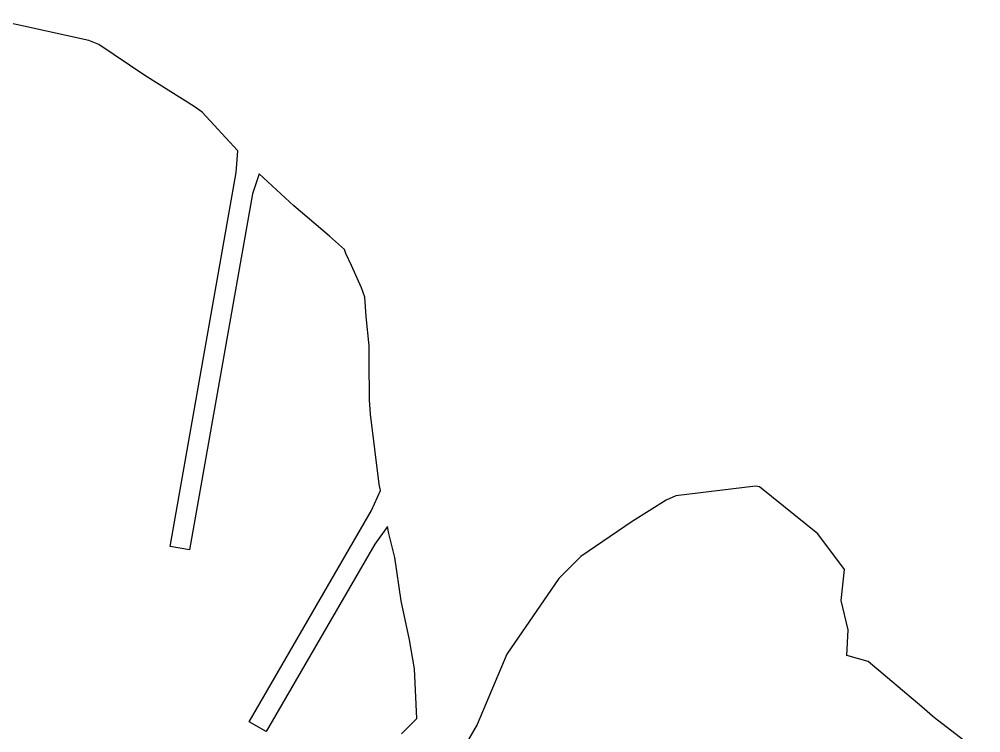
# Model space of a CAD drawing. Header units: inches. Extents: x -5 to 457, y 101 to 356.
# Drawn here: x 234.4 to 432.2, y 209.2 to 356.2 of the extents above; entities that cross this region are included whole.
import ezdxf

# ---------------------------------------------------------------- set-up
doc = ezdxf.new("R2010")
doc.units = ezdxf.units.IN
doc.header["$MEASUREMENT"] = 0
doc.layers.add('boundary', color=7, linetype='Continuous')

# ---------------------------------------------------------------- blocks, each defined once
blk = doc.blocks.new('block 80')
at = {"layer": 'boundary', "color": 5, "lineweight": 25, "true_color": 0x0000ff}
for points in [[(313.05, 208.97), (316.18, 212.17)], [(313.05, 208.97), (316.18, 212.17)], [(316.18, 212.17), (316.18, 212.17)], [(313.05, 208.97), (313.05, 208.97)]]:
    blk.add_lwpolyline(points, dxfattribs=at)
blk = doc.blocks.new('block 81')
at = {"layer": 'boundary', "color": 5, "lineweight": 25, "true_color": 0x0000ff}
for points in [[(316.18, 212.17), (315.73, 222.4)], [(316.18, 212.17), (315.73, 222.4)], [(315.73, 222.4), (315.73, 222.4)], [(316.18, 212.17), (316.18, 212.17)]]:
    blk.add_lwpolyline(points, dxfattribs=at)
blk = doc.blocks.new('block 82')
at = {"layer": 'boundary', "color": 5, "lineweight": 25, "true_color": 0x0000ff}
for points in [[(315.73, 222.4), (314.67, 228.35)], [(315.73, 222.4), (314.67, 228.35)], [(314.67, 228.35), (314.67, 228.35)], [(315.73, 222.4), (315.73, 222.4)]]:
    blk.add_lwpolyline(points, dxfattribs=at)
blk = doc.blocks.new('block 83')
at = {"layer": 'boundary', "color": 5, "lineweight": 25, "true_color": 0x0000ff}
for points in [[(314.67, 228.35), (312.94, 236.39)], [(314.67, 228.35), (312.94, 236.39)], [(312.94, 236.39), (312.94, 236.39)], [(314.67, 228.35), (314.67, 228.35)]]:
    blk.add_lwpolyline(points, dxfattribs=at)
blk = doc.blocks.new('block 84')
at = {"layer": 'boundary', "color": 5, "lineweight": 25, "true_color": 0x0000ff}
for points in [[(312.94, 236.39), (311.69, 245.29)], [(312.94, 236.39), (311.69, 245.29)], [(311.69, 245.29), (311.69, 245.29)], [(312.94, 236.39), (312.94, 236.39)]]:
    blk.add_lwpolyline(points, dxfattribs=at)
blk = doc.blocks.new('block 85')
at = {"layer": 'boundary', "color": 5, "lineweight": 25, "true_color": 0x0000ff}
for points in [[(311.69, 245.29), (310.42, 250.24)], [(311.69, 245.29), (310.42, 250.24)], [(310.42, 250.24), (310.42, 250.24)], [(311.69, 245.29), (311.69, 245.29)]]:
    blk.add_lwpolyline(points, dxfattribs=at)
blk = doc.blocks.new('block 86')
at = {"layer": 'boundary', "color": 5, "lineweight": 25, "true_color": 0x0000ff}
for points in [[(310.42, 250.24), (310.13, 251.72)], [(310.42, 250.24), (310.13, 251.72)], [(310.13, 251.72), (310.13, 251.72)], [(310.42, 250.24), (310.42, 250.24)]]:
    blk.add_lwpolyline(points, dxfattribs=at)
blk = doc.blocks.new('block 87')
at = {"layer": 'boundary', "color": 5, "lineweight": 25, "true_color": 0x0000ff}
for points in [[(310.13, 251.72), (307.52, 248.08)], [(310.13, 251.72), (307.52, 248.08)], [(310.13, 251.72), (310.13, 251.72)], [(307.52, 248.08), (307.52, 248.08)]]:
    blk.add_lwpolyline(points, dxfattribs=at)
blk = doc.blocks.new('block 88')
at = {"layer": 'boundary', "color": 5, "lineweight": 25, "true_color": 0x0000ff}
for points in [[(307.52, 248.08), (285.21, 209.44)], [(307.52, 248.08), (285.21, 209.44)], [(307.52, 248.08), (307.52, 248.08)], [(285.21, 209.44), (285.21, 209.44)]]:
    blk.add_lwpolyline(points, dxfattribs=at)
blk = doc.blocks.new('block 89')
at = {"layer": 'boundary', "color": 5, "lineweight": 25, "true_color": 0x0000ff}
for points in [[(285.21, 209.44), (281.7, 211.47)], [(285.21, 209.44), (281.7, 211.47)], [(281.7, 211.47), (281.7, 211.47)], [(285.21, 209.44), (285.21, 209.44)]]:
    blk.add_lwpolyline(points, dxfattribs=at)
blk = doc.blocks.new('block 90')
at = {"layer": 'boundary', "color": 5, "lineweight": 25, "true_color": 0x0000ff}
for points in [[(281.7, 211.47), (306.84, 255.01)], [(281.7, 211.47), (306.84, 255.01)], [(306.84, 255.01), (306.84, 255.01)], [(281.7, 211.47), (281.7, 211.47)]]:
    blk.add_lwpolyline(points, dxfattribs=at)
blk = doc.blocks.new('block 91')
at = {"layer": 'boundary', "color": 5, "lineweight": 25, "true_color": 0x0000ff}
for points in [[(306.84, 255.01), (308.69, 259.09)], [(306.84, 255.01), (308.69, 259.09)], [(308.69, 259.09), (308.69, 259.09)], [(306.84, 255.01), (306.84, 255.01)]]:
    blk.add_lwpolyline(points, dxfattribs=at)
blk = doc.blocks.new('block 92')
at = {"layer": 'boundary', "color": 5, "lineweight": 25, "true_color": 0x0000ff}
for points in [[(308.69, 259.09), (308.42, 260.44)], [(308.69, 259.09), (308.42, 260.44)], [(308.42, 260.44), (308.42, 260.44)], [(308.69, 259.09), (308.69, 259.09)]]:
    blk.add_lwpolyline(points, dxfattribs=at)
blk = doc.blocks.new('block 93')
at = {"layer": 'boundary', "color": 5, "lineweight": 25, "true_color": 0x0000ff}
for points in [[(308.42, 260.44), (306.68, 274.81)], [(308.42, 260.44), (306.68, 274.81)], [(306.68, 274.81), (306.68, 274.81)], [(308.42, 260.44), (308.42, 260.44)]]:
    blk.add_lwpolyline(points, dxfattribs=at)
blk = doc.blocks.new('block 94')
at = {"layer": 'boundary', "color": 5, "lineweight": 25, "true_color": 0x0000ff}
for points in [[(306.68, 274.81), (306.45, 277.79)], [(306.68, 274.81), (306.45, 277.79)], [(306.45, 277.79), (306.45, 277.79)], [(306.68, 274.81), (306.68, 274.81)]]:
    blk.add_lwpolyline(points, dxfattribs=at)
blk = doc.blocks.new('block 95')
at = {"layer": 'boundary', "color": 5, "lineweight": 25, "true_color": 0x0000ff}
for points in [[(306.45, 277.79), (306.36, 285.98)], [(306.45, 277.79), (306.36, 285.98)], [(306.36, 285.98), (306.36, 285.98)], [(306.45, 277.79), (306.45, 277.79)]]:
    blk.add_lwpolyline(points, dxfattribs=at)
blk = doc.blocks.new('block 96')
at = {"layer": 'boundary', "color": 5, "lineweight": 25, "true_color": 0x0000ff}
for points in [[(306.36, 285.98), (306.37, 288.87)], [(306.36, 285.98), (306.37, 288.87)], [(306.37, 288.87), (306.37, 288.87)], [(306.36, 285.98), (306.36, 285.98)]]:
    blk.add_lwpolyline(points, dxfattribs=at)
blk = doc.blocks.new('block 97')
at = {"layer": 'boundary', "color": 5, "lineweight": 25, "true_color": 0x0000ff}
for points in [[(306.37, 288.87), (305.79, 294.93)], [(306.37, 288.87), (305.79, 294.93)], [(305.79, 294.93), (305.79, 294.93)], [(306.37, 288.87), (306.37, 288.87)]]:
    blk.add_lwpolyline(points, dxfattribs=at)
blk = doc.blocks.new('block 98')
at = {"layer": 'boundary', "color": 5, "lineweight": 25, "true_color": 0x0000ff}
for points in [[(305.79, 294.93), (305.5, 298.89)], [(305.79, 294.93), (305.5, 298.89)], [(305.5, 298.89), (305.5, 298.89)], [(305.79, 294.93), (305.79, 294.93)]]:
    blk.add_lwpolyline(points, dxfattribs=at)
blk = doc.blocks.new('block 99')
at = {"layer": 'boundary', "color": 5, "lineweight": 25, "true_color": 0x0000ff}
for points in [[(305.5, 298.89), (304.77, 300.87)], [(305.5, 298.89), (304.77, 300.87)], [(304.77, 300.87), (304.77, 300.87)], [(305.5, 298.89), (305.5, 298.89)]]:
    blk.add_lwpolyline(points, dxfattribs=at)
blk = doc.blocks.new('block 100')
at = {"layer": 'boundary', "color": 5, "lineweight": 25, "true_color": 0x0000ff}
for points in [[(304.77, 300.87), (302.77, 305.42)], [(304.77, 300.87), (302.77, 305.42)], [(302.77, 305.42), (302.77, 305.42)], [(304.77, 300.87), (304.77, 300.87)]]:
    blk.add_lwpolyline(points, dxfattribs=at)
blk = doc.blocks.new('block 101')
at = {"layer": 'boundary', "color": 5, "lineweight": 25, "true_color": 0x0000ff}
for points in [[(302.77, 305.42), (301.58, 307.89)], [(302.77, 305.42), (301.58, 307.89)], [(301.58, 307.89), (301.58, 307.89)], [(302.77, 305.42), (302.77, 305.42)]]:
    blk.add_lwpolyline(points, dxfattribs=at)
blk = doc.blocks.new('block 102')
at = {"layer": 'boundary', "color": 5, "lineweight": 25, "true_color": 0x0000ff}
for points in [[(301.58, 307.89), (301.28, 308.71)], [(301.58, 307.89), (301.28, 308.71)], [(301.28, 308.71), (301.28, 308.71)], [(301.58, 307.89), (301.58, 307.89)]]:
    blk.add_lwpolyline(points, dxfattribs=at)
blk = doc.blocks.new('block 103')
at = {"layer": 'boundary', "color": 5, "lineweight": 25, "true_color": 0x0000ff}
for points in [[(301.28, 308.71), (298.24, 311.47)], [(301.28, 308.71), (298.24, 311.47)], [(298.24, 311.47), (298.24, 311.47)], [(301.28, 308.71), (301.28, 308.71)]]:
    blk.add_lwpolyline(points, dxfattribs=at)
blk = doc.blocks.new('block 104')
at = {"layer": 'boundary', "color": 5, "lineweight": 25, "true_color": 0x0000ff}
for points in [[(298.24, 311.47), (290.87, 317.75)], [(298.24, 311.47), (290.87, 317.75)], [(290.87, 317.75), (290.87, 317.75)], [(298.24, 311.47), (298.24, 311.47)]]:
    blk.add_lwpolyline(points, dxfattribs=at)
blk = doc.blocks.new('block 105')
at = {"layer": 'boundary', "color": 5, "lineweight": 25, "true_color": 0x0000ff}
for points in [[(290.87, 317.75), (283.72, 324.36)], [(290.87, 317.75), (283.72, 324.36)], [(283.72, 324.36), (283.72, 324.36)], [(290.87, 317.75), (290.87, 317.75)]]:
    blk.add_lwpolyline(points, dxfattribs=at)
blk = doc.blocks.new('block 106')
at = {"layer": 'boundary', "color": 5, "lineweight": 25, "true_color": 0x0000ff}
for points in [[(283.72, 324.36), (282.34, 320.24)], [(283.72, 324.36), (282.34, 320.24)], [(283.72, 324.36), (283.72, 324.36)], [(282.34, 320.24), (282.34, 320.24)]]:
    blk.add_lwpolyline(points, dxfattribs=at)
blk = doc.blocks.new('block 107')
at = {"layer": 'boundary', "color": 5, "lineweight": 25, "true_color": 0x0000ff}
for points in [[(282.34, 320.24), (269.41, 246.89)], [(282.34, 320.24), (269.41, 246.89)], [(282.34, 320.24), (282.34, 320.24)], [(269.41, 246.89), (269.41, 246.89)]]:
    blk.add_lwpolyline(points, dxfattribs=at)
blk = doc.blocks.new('block 108')
at = {"layer": 'boundary', "color": 5, "lineweight": 25, "true_color": 0x0000ff}
for points in [[(269.41, 246.89), (265.42, 247.6)], [(269.41, 246.89), (265.42, 247.6)], [(265.42, 247.6), (265.42, 247.6)], [(269.41, 246.89), (269.41, 246.89)]]:
    blk.add_lwpolyline(points, dxfattribs=at)
blk = doc.blocks.new('block 109')
at = {"layer": 'boundary', "color": 5, "lineweight": 25, "true_color": 0x0000ff}
for points in [[(265.42, 247.6), (279, 324.62)], [(265.42, 247.6), (279, 324.62)], [(279, 324.62), (279, 324.62)], [(265.42, 247.6), (265.42, 247.6)]]:
    blk.add_lwpolyline(points, dxfattribs=at)
blk = doc.blocks.new('block 110')
at = {"layer": 'boundary', "color": 5, "lineweight": 25, "true_color": 0x0000ff}
for points in [[(279, 324.62), (279.34, 329.09)], [(279, 324.62), (279.34, 329.09)], [(279.34, 329.09), (279.34, 329.09)], [(279, 324.62), (279, 324.62)]]:
    blk.add_lwpolyline(points, dxfattribs=at)
blk = doc.blocks.new('block 111')
at = {"layer": 'boundary', "color": 5, "lineweight": 25, "true_color": 0x0000ff}
for points in [[(279.34, 329.09), (272.01, 337)], [(279.34, 329.09), (272.01, 337)], [(272.01, 337), (272.01, 337)], [(279.34, 329.09), (279.34, 329.09)]]:
    blk.add_lwpolyline(points, dxfattribs=at)
blk = doc.blocks.new('block 112')
at = {"layer": 'boundary', "color": 5, "lineweight": 25, "true_color": 0x0000ff}
for points in [[(272.01, 337), (270.34, 338.17)], [(272.01, 337), (270.34, 338.17)], [(270.34, 338.17), (270.34, 338.17)], [(272.01, 337), (272.01, 337)]]:
    blk.add_lwpolyline(points, dxfattribs=at)
blk = doc.blocks.new('block 113')
at = {"layer": 'boundary', "color": 5, "lineweight": 25, "true_color": 0x0000ff}
for points in [[(270.34, 338.17), (260.18, 344.61)], [(270.34, 338.17), (260.18, 344.61)], [(260.18, 344.61), (260.18, 344.61)], [(270.34, 338.17), (270.34, 338.17)]]:
    blk.add_lwpolyline(points, dxfattribs=at)
blk = doc.blocks.new('block 114')
at = {"layer": 'boundary', "color": 5, "lineweight": 25, "true_color": 0x0000ff}
for points in [[(260.18, 344.61), (250.73, 350.99)], [(260.18, 344.61), (250.73, 350.99)], [(250.73, 350.99), (250.73, 350.99)], [(260.18, 344.61), (260.18, 344.61)]]:
    blk.add_lwpolyline(points, dxfattribs=at)
blk = doc.blocks.new('block 115')
at = {"layer": 'boundary', "color": 5, "lineweight": 25, "true_color": 0x0000ff}
for points in [[(250.73, 350.99), (248.68, 351.79)], [(250.73, 350.99), (248.68, 351.79)], [(248.68, 351.79), (248.68, 351.79)], [(250.73, 350.99), (250.73, 350.99)]]:
    blk.add_lwpolyline(points, dxfattribs=at)
blk = doc.blocks.new('block 116')
at = {"layer": 'boundary', "color": 5, "lineweight": 25, "true_color": 0x0000ff}
for points in [[(248.68, 351.79), (235.34, 354.72)], [(248.68, 351.79), (235.34, 354.72)], [(235.34, 354.72), (235.34, 354.72)], [(248.68, 351.79), (248.68, 351.79)]]:
    blk.add_lwpolyline(points, dxfattribs=at)
blk = doc.blocks.new('block 117')
at = {"layer": 'boundary', "color": 5, "lineweight": 25, "true_color": 0x0000ff}
for points in [[(235.34, 354.72), (228.58, 356.17)], [(235.34, 354.72), (228.58, 356.17)], [(228.58, 356.17), (228.58, 356.17)], [(235.34, 354.72), (235.34, 354.72)]]:
    blk.add_lwpolyline(points, dxfattribs=at)
blk = doc.blocks.new('block 235')
at = {"layer": 'boundary', "color": 5, "lineweight": 25, "true_color": 0x0000ff}
for points in [[(432.25, 204.94), (422.73, 212.27)], [(432.25, 204.94), (422.73, 212.27)], [(422.73, 212.27), (422.73, 212.27)], [(432.25, 204.94), (432.25, 204.94)]]:
    blk.add_lwpolyline(points, dxfattribs=at)
blk = doc.blocks.new('block 236')
at = {"layer": 'boundary', "color": 5, "lineweight": 25, "true_color": 0x0000ff}
for points in [[(422.73, 212.27), (422.29, 212.65)], [(422.73, 212.27), (422.29, 212.65)], [(422.29, 212.65), (422.29, 212.65)], [(422.73, 212.27), (422.73, 212.27)]]:
    blk.add_lwpolyline(points, dxfattribs=at)
blk = doc.blocks.new('block 237')
at = {"layer": 'boundary', "color": 5, "lineweight": 25, "true_color": 0x0000ff}
for points in [[(422.29, 212.65), (420.1, 214.58)], [(422.29, 212.65), (420.1, 214.58)], [(420.1, 214.58), (420.1, 214.58)], [(422.29, 212.65), (422.29, 212.65)]]:
    blk.add_lwpolyline(points, dxfattribs=at)
blk = doc.blocks.new('block 238')
at = {"layer": 'boundary', "color": 5, "lineweight": 25, "true_color": 0x0000ff}
for points in [[(420.1, 214.58), (409.04, 223.9)], [(420.1, 214.58), (409.04, 223.9)], [(409.04, 223.9), (409.04, 223.9)], [(420.1, 214.58), (420.1, 214.58)]]:
    blk.add_lwpolyline(points, dxfattribs=at)
blk = doc.blocks.new('block 239')
at = {"layer": 'boundary', "color": 5, "lineweight": 25, "true_color": 0x0000ff}
for points in [[(409.04, 223.9), (404.68, 225.14)], [(409.04, 223.9), (404.68, 225.14)], [(404.68, 225.14), (404.68, 225.14)], [(409.04, 223.9), (409.04, 223.9)]]:
    blk.add_lwpolyline(points, dxfattribs=at)
blk = doc.blocks.new('block 240')
at = {"layer": 'boundary', "color": 5, "lineweight": 25, "true_color": 0x0000ff}
for points in [[(404.68, 225.14), (404.98, 230.39)], [(404.68, 225.14), (404.98, 230.39)], [(404.98, 230.39), (404.98, 230.39)], [(404.68, 225.14), (404.68, 225.14)]]:
    blk.add_lwpolyline(points, dxfattribs=at)
blk = doc.blocks.new('block 241')
at = {"layer": 'boundary', "color": 5, "lineweight": 25, "true_color": 0x0000ff}
for points in [[(404.98, 230.39), (403.54, 236.43)], [(404.98, 230.39), (403.54, 236.43)], [(403.54, 236.43), (403.54, 236.43)], [(404.98, 230.39), (404.98, 230.39)]]:
    blk.add_lwpolyline(points, dxfattribs=at)
blk = doc.blocks.new('block 242')
at = {"layer": 'boundary', "color": 5, "lineweight": 25, "true_color": 0x0000ff}
for points in [[(403.54, 236.43), (404.17, 242.81)], [(403.54, 236.43), (404.17, 242.81)], [(404.17, 242.81), (404.17, 242.81)], [(403.54, 236.43), (403.54, 236.43)]]:
    blk.add_lwpolyline(points, dxfattribs=at)
blk = doc.blocks.new('block 243')
at = {"layer": 'boundary', "color": 5, "lineweight": 25, "true_color": 0x0000ff}
for points in [[(404.17, 242.81), (398.71, 250.17)], [(404.17, 242.81), (398.71, 250.17)], [(398.71, 250.17), (398.71, 250.17)], [(404.17, 242.81), (404.17, 242.81)]]:
    blk.add_lwpolyline(points, dxfattribs=at)
blk = doc.blocks.new('block 244')
at = {"layer": 'boundary', "color": 5, "lineweight": 25, "true_color": 0x0000ff}
for points in [[(398.71, 250.17), (386.7, 259.83)], [(398.71, 250.17), (386.7, 259.83)], [(386.7, 259.83), (386.7, 259.83)], [(398.71, 250.17), (398.71, 250.17)]]:
    blk.add_lwpolyline(points, dxfattribs=at)
blk = doc.blocks.new('block 245')
at = {"layer": 'boundary', "color": 5, "lineweight": 25, "true_color": 0x0000ff}
for points in [[(386.7, 259.83), (385.88, 259.99)], [(386.7, 259.83), (385.88, 259.99)], [(385.88, 259.99), (385.88, 259.99)], [(386.7, 259.83), (386.7, 259.83)]]:
    blk.add_lwpolyline(points, dxfattribs=at)
blk = doc.blocks.new('block 246')
at = {"layer": 'boundary', "color": 5, "lineweight": 25, "true_color": 0x0000ff}
for points in [[(385.88, 259.99), (369.52, 258.04)], [(385.88, 259.99), (369.52, 258.04)], [(385.88, 259.99), (385.88, 259.99)], [(369.52, 258.04), (369.52, 258.04)]]:
    blk.add_lwpolyline(points, dxfattribs=at)
blk = doc.blocks.new('block 247')
at = {"layer": 'boundary', "color": 5, "lineweight": 25, "true_color": 0x0000ff}
for points in [[(369.52, 258.04), (367.47, 257.11)], [(369.52, 258.04), (367.47, 257.11)], [(369.52, 258.04), (369.52, 258.04)], [(367.47, 257.11), (367.47, 257.11)]]:
    blk.add_lwpolyline(points, dxfattribs=at)
blk = doc.blocks.new('block 248')
at = {"layer": 'boundary', "color": 5, "lineweight": 25, "true_color": 0x0000ff}
for points in [[(367.47, 257.11), (360.53, 252.74)], [(367.47, 257.11), (360.53, 252.74)], [(367.47, 257.11), (367.47, 257.11)], [(360.53, 252.74), (360.53, 252.74)]]:
    blk.add_lwpolyline(points, dxfattribs=at)
blk = doc.blocks.new('block 249')
at = {"layer": 'boundary', "color": 5, "lineweight": 25, "true_color": 0x0000ff}
for points in [[(360.53, 252.74), (349.91, 245.5)], [(360.53, 252.74), (349.91, 245.5)], [(360.53, 252.74), (360.53, 252.74)], [(349.91, 245.5), (349.91, 245.5)]]:
    blk.add_lwpolyline(points, dxfattribs=at)
blk = doc.blocks.new('block 250')
at = {"layer": 'boundary', "color": 5, "lineweight": 25, "true_color": 0x0000ff}
for points in [[(349.91, 245.5), (345.39, 240.95)], [(349.91, 245.5), (345.39, 240.95)], [(349.91, 245.5), (349.91, 245.5)], [(345.39, 240.95), (345.39, 240.95)]]:
    blk.add_lwpolyline(points, dxfattribs=at)
blk = doc.blocks.new('block 251')
at = {"layer": 'boundary', "color": 5, "lineweight": 25, "true_color": 0x0000ff}
for points in [[(345.39, 240.95), (334.74, 225.37)], [(345.39, 240.95), (334.74, 225.37)], [(345.39, 240.95), (345.39, 240.95)], [(334.74, 225.37), (334.74, 225.37)]]:
    blk.add_lwpolyline(points, dxfattribs=at)
blk = doc.blocks.new('block 252')
at = {"layer": 'boundary', "color": 5, "lineweight": 25, "true_color": 0x0000ff}
for points in [[(334.74, 225.37), (328.63, 210.92)], [(334.74, 225.37), (328.63, 210.92)], [(334.74, 225.37), (334.74, 225.37)], [(328.63, 210.92), (328.63, 210.92)]]:
    blk.add_lwpolyline(points, dxfattribs=at)
blk = doc.blocks.new('block 253')
at = {"layer": 'boundary', "color": 5, "lineweight": 25, "true_color": 0x0000ff}
for points in [[(328.63, 210.92), (322.75, 200.83)], [(328.63, 210.92), (322.75, 200.83)], [(328.63, 210.92), (328.63, 210.92)], [(322.75, 200.83), (322.75, 200.83)]]:
    blk.add_lwpolyline(points, dxfattribs=at)

msp = doc.modelspace()

# ---------------------------------------------------------------- block references
at = {"layer": 'boundary'}
for name in ['block 117', 'block 116', 'block 115', 'block 114', 'block 113', 'block 112', 'block 111', 'block 110', 'block 109', 'block 106', 'block 105', 'block 107', 'block 104', 'block 103', 'block 102', 'block 101', 'block 100', 'block 99', 'block 98', 'block 97', 'block 96', 'block 95', 'block 94', 'block 93', 'block 92', 'block 246', 'block 245', 'block 244', 'block 91', 'block 247', 'block 248', 'block 90', 'block 87', 'block 86', 'block 249', 'block 85', 'block 243', 'block 108', 'block 88', 'block 250', 'block 84', 'block 242', 'block 251', 'block 83', 'block 241', 'block 240', 'block 82', 'block 252', 'block 239', 'block 238', 'block 81', 'block 237', 'block 80', 'block 236', 'block 235', 'block 89', 'block 253']:
    msp.add_blockref(name, (0, 0), dxfattribs=at)

doc.saveas('drawing.dxf')
